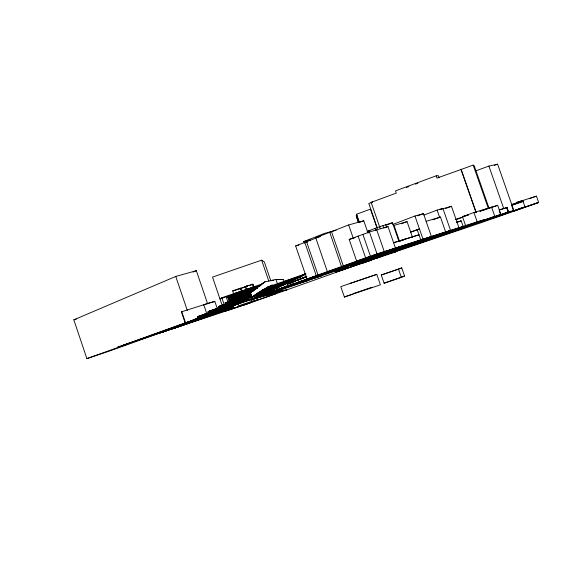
<?xml version="1.0" encoding="UTF-8"?>
<svg xmlns="http://www.w3.org/2000/svg" width="567" height="567" viewBox="0 0 567 567"><rect width="100%" height="100%" fill="white"/><g stroke="black" fill="none" stroke-linecap="round" stroke-linejoin="round"><path stroke-width="0.85" d="M230.684 298.525L238.168 295.591M344.488 269.134L370.485 260.459L380.904 256.44L371.824 259.466L372.122 259.254L430.169 239.267L429.417 239.43M377.012 228.062L370.464 209.131L356.558 214.22L358.989 222.307M238.374 302.516L237.835 300.751L244.342 298.901M283.11 287.547L282.805 288.079L283.521 287.426L283.238 287.923L271.664 292.083L271.536 291.707L366.693 257.496M344.729 269.275L335.621 272.068M225.822 304.536L244.008 297.987L225.857 304.55M368.252 260.898L367.997 260.359L366.693 260.593L355.084 264.109L291.431 284.74L274.173 290.942L273.613 289.305L305.748 273.804M226.113 305.223L243.342 299.022M225.914 305.514L222.044 307.123M232.385 302.105L218.479 306.57L218.798 308.087L219.805 307.711L219.309 306.244L225.631 303.969C229.061 306.549 218.869 306.832 226.332 305.202M359.967 262.238L355.14 263.938L399.352 248.325M269.857 292.65L271.175 291.466M273.032 289.801L278.595 285.676L274.378 288.915L269.474 291.232L274.265 288.688L264.25 292.43M362.852 263.123L370.223 260.657M251.663 296.902L247.446 300.545L222.08 309.66L226.871 307.824L226.353 306.293L235.574 302.962L226.672 306.187M259.048 293.848L256.412 295.804L266.114 288.716L270.714 287.575M214.376 301.793L214.468 301.665A28.768 0.68 -18.8 0 0 203.418 304.869M258.183 292.82L252.244 296.988L255.597 296.087M279.822 291.133L251.946 298.894L249.884 292.841L265.136 281.721M249.884 292.841L264.612 281.905L275.938 279.411L283.33 279.467L284.145 281.834M271.664 292.083L272.734 291.303L272.004 291.962L271.536 291.707M262.195 291.417L271.26 285.818L271.48 287.384M262.004 290.155L252.01 297.087M270.339 286.491L267.043 287.292L305.237 273.896C293.288 279.942 280.594 284.258 269.119 291.112L269.672 292.721L279.942 289.609M230.209 298.547L230.861 299.908M235.829 295.095L230.882 296.888L231.357 298.277L229.748 298.816L238.523 295.464L239.005 296.874M252.336 297.221C255.27 293.99 288.773 274.967 262.195 291.7M269.935 292.579L273.174 291.495L251.946 298.894M272.203 291.814L281.7 288.723M286.895 289.872L279.914 291.027L252.513 298.696L251.961 297.101L256.504 295.513L259.53 293.607M263.563 283.45L221.832 297.76L219.961 298.937L233.292 294.358M228.019 302.211L226.403 297.484L230.237 295.832L230.705 297.214M227.906 296.846L226.694 297.583L227.842 296.661L236.078 293.968L235.333 294.372M230.925 296.874L228.125 298.1L230.812 297.377M229.515 297.555L228.416 298.199L229.451 297.363L236.205 295.017L235.752 295.343M261.791 290.233L267.291 287.469M282.366 285.506L296.988 278.354M283.968 284.939L289.12 281.898L277.724 285.903M228.962 308.554L228.99 308.441A40.569 0.482 -18.8 0 0 218.571 311.694M281.048 286.243L289.376 281.806L301.892 276.164M304.968 273.989L297.937 277.83L298.256 277.461L265.937 288.78M273.96 289.156L275.831 288.249M276.958 288.071L280.091 286.555M284.769 284.287L293.302 280.148M273.613 289.305L305.967 274.017M298.639 277.49L304.018 274.924M304.436 274.719L305.365 274.272M211.923 315.181L218.068 312.24L216.778 312.559M212.412 315.011L218.6 312.056L216.147 312.75M229.89 308.604L232.853 307.116M274.669 290.701L272.394 291.743L271.806 290.134L279.517 286.888M298.561 277.646L301.708 276.228M254.335 288.071L251.656 288.624L261.004 285.293M251.72 288.809L252.988 288.242L235.503 294.308M282.72 287.675L272.394 291.743L314.168 278.149M401.344 277.412L404.554 276.001L401.748 267.907L381.265 275.009L384.1 283.209L401.344 277.412L398.488 269.155L401.748 267.907M384.1 283.209L404.554 276.001M86.871 358.606L191.008 321.326L210.789 314.784L108.588 351.356L86.871 358.606L73.816 319.831L175.756 276.455L196.345 270.679L207.642 303.841M193.085 272.047L196.345 270.679M297.937 277.83L278.68 285.931L289.205 282.146M271.884 290.368L274.903 289.092L269.474 291.232M234.653 295.832L236.992 295.088M254.115 290.311L235.617 296.867L238.523 295.464M306.832 276.278L287.249 284.067L287.916 285.995L293.508 283.677M277.001 288.079L277.568 289.716L287.377 285.676M226.403 297.484L232.867 295.265L232.846 294.323L233.129 295.159L236.078 293.968M233.625 294.826L251.486 289.035M236.141 294.153L233.476 295.003M304.359 243.243L303.784 241.577L324.374 233.441L336.16 230.259M295.641 245.943L320.235 236.439L315.706 237.743L327.45 271.869L331.929 270.402L307.073 279.212L295.641 245.943L298.83 245.057M287.249 284.067L306.201 276.646M287.582 283.939L306.407 276.76M291.658 282.742L295.726 281.119M297.349 280.474L306.3 276.909M315.706 237.743L348.662 224.95L363.752 220.754L368.004 233.058M359.053 222.604L363.752 220.754M253.102 288.589L253.52 288.475L235.447 294.698L235.581 295.081M235.567 295.584L235.39 295.081L254.016 288.617L253.619 288.773L254.193 289.12M235.737 295.542L235.34 295.471L254.533 288.809L254.136 288.964L254.654 289.156L235.454 295.811M377.402 254.696L356.707 261.274L349.173 239.444L369.443 231.995L387.991 226.531L395.475 248.14L377.53 254.54M256.986 288.05L253.392 289.432L257.51 288.036M367.274 231.407L379.656 226.658L392.484 222.76L398.75 240.862M386.751 224.957L392.484 222.76M251.62 296.102L244.93 298.228L245.454 299.752L248.424 298.887L248.091 297.023L248.296 298.674M238.197 300.63L247.318 297.562M367.494 231.612L369.967 230.677L367.189 231.499M392.711 224.482L414.959 215.999L423.45 213.653L431.437 236.645L445.662 232.066L440.446 217.055L426.108 221.314M417.709 215.836L423.45 213.653M401.429 223.774L407.063 221.633L412.585 237.566M243.597 298.731L245.213 298.362M384.702 227.778L387.991 226.531M424.017 215.042L437.107 210.095L442.919 208.443L450.63 230.599L447.072 231.846L459.029 227.998L451.474 206.296L440.19 209.514M251.195 294.642L248.615 295.605L249.133 297.122L245.121 298.611L249.005 297.384M445.683 208.472L451.474 206.296M208.932 315.068L185.175 322.921L181.419 311.864L181.752 311.744L185.508 322.8M244.412 299.1L243.81 297.413L248.814 295.542L244.136 297.526M248.885 295.747L251.266 294.847M225.758 308.037L225.347 308.583L198.039 318.378L197.465 316.684L208.592 313.034L208.096 311.581L237.906 300.957M209.783 311.177L208.443 311.68L210.059 311.155M234.313 303.657L244.476 299.971M249.622 296.931L251.67 296.158M250.373 296.874L251.741 296.364M209.294 312.778L210.697 312.254L210.194 310.787L212.781 310.078M248.736 299.922L222.08 309.66M244.575 301.687L244.746 301.353L243.427 301.722L273.025 293.826L282.848 290.63L269.127 295.336L269.566 295.244L283.209 290.566L286.455 290.028M433.046 219.798L440.446 217.055M283.33 279.467L275.413 279.595M197.465 316.684L204.829 314.075L197.89 316.79M244.377 299.745L237.793 302.183L238.324 303.728L235.879 304.84M439.163 177.91L438.383 175.671L436.165 175.827L395.539 190.859L396.312 193.085L371.151 202.369L379.699 227.062M406.411 187.464L408.871 186.557M415.427 184.14L417.886 183.233M476.259 212.66L461.184 169.455L436.951 178.088L436.165 175.827M224.681 304.599L225.595 304.309L225.106 302.87L226.453 302.594L225.354 302.785M198.039 318.378L197.635 316.62M238.154 303.784L244.703 301.375L244.164 299.815L248.615 298.561M385.737 252.046L386.524 251.783M410.324 232.3L419.46 228.948L410.65 231.988M221.697 306.903L223.745 306.003L218.054 308.009L218.557 309.483L212.937 311.439L215.361 310.844M475.33 171.036L488.896 166.074L497.613 164.175L513.787 210.407L505.112 213.178M494.367 165.366L497.613 164.175M440.091 209.478L442.919 208.443M249.593 294.266L226.453 302.594M215.517 310.631L220.967 308.568L220.79 308.044L237.261 302.041M236.482 302.735L220.329 308.611L220.457 308.987M221.13 308.54L218.415 309.532L220.528 309.015M218.557 309.483L220.705 308.703M461.184 169.455L473.183 165.089L474.232 165.812L489.087 208.337M232.527 301.842L248.573 295.839M248.218 296.002L232.484 301.715L232.895 301.538M232.59 302.041L243.356 298.129M457.066 222.321L461.177 220.825L463.246 226.765L451.46 230.755M204.907 314.302L206.976 313.551M221.258 308.696L223.667 307.817M224.468 307.527L226.871 306.648M231.69 304.897L235.702 303.437M229.38 300.028L238.388 297.03M394.285 251.571L385.872 253.995L473.452 223.589L465.748 226.049L462.474 216.658L473.934 212.505L497.684 205.339L500.867 214.439L491.908 217.544L492.291 217.508M298.71 277.547L301.034 276.71M405.625 239.005L399.522 241.209L394.037 225.382L407.063 221.633M399.643 241.152L405.398 239.076M211.151 312.034L215.588 310.355L207.416 313.133L207.919 314.621L205.084 315.897M287.689 284.209L290.843 283.068L291.431 284.74M118.163 346.862L119.942 346.557L118.085 347.224L271.77 291.629M232.101 298.001L236.304 296.491M231.74 300.793L235.454 299.461L234.965 298.022L238.416 296.796L238.622 297.392M225.694 304.167L243.881 297.618M278.539 286.144L278.595 285.676M219.805 307.711L226.134 305.436M269.396 290.999L274.378 288.915M225.801 308.172L225.623 307.654L226.176 307.52L210.463 313.104L210.733 313.842L211.285 313.409M195.062 319.37L210.811 313.558L210.485 313.147M250.912 299.305L210.059 313.657L210.187 314.019M226.843 307.831L235.95 304.557L235.418 303.012L238.041 302.36M123.429 345.112L210.733 313.842M368.21 258.85L359.308 261.713L371.392 257.425L350.378 264.222L395.617 248.091L356.707 261.274L377.771 254.463M313.36 277.178L310.886 278.071L318.987 275.427M304.578 280.594L307.966 279.375M290.736 285.775L279.751 289.68L299.716 282.997M166.294 330.852L175.175 327.62M162.977 331.957L173.906 328.031M206.197 316.492L218.082 312.226M369.067 257.992L407.46 244.306M169.689 329.725L171.844 328.945M352.461 265.094L352.32 265.143M227.055 305.28L231.031 303.855M235.149 302.381L237.644 301.481M511.803 204.942L515.835 203.503M529.415 198.648L536.439 196.139L538.65 202.454L482.255 222.299L393.895 252.272M327.45 271.869L375.659 255.207M311.354 277.901L313.877 277.008L306.938 279.255M315.812 276.561L356.579 262.018M377.75 254.789L350.385 264.229L368.529 257.758M359.747 261.21L377.672 254.796L368.323 257.822M160.574 332.744L211.314 314.614L191.008 321.326M171.836 329.009L217.473 312.53M332.354 271.579L335.735 270.367M287.916 285.995L339.031 269.297M173.75 328.371L225.255 310.624M266.029 288.993L262.138 290.361M361.548 259.778L341.575 266.837L329.718 232.243M315.479 276.668L336.472 269.197L365.488 259.814M274.86 291.154L281.877 288.66M282.898 288.334L306.067 280.566M363.234 260.083L379.479 254.526M298.922 283.11L320.752 275.796M375.687 255.752L389.423 250.862L385.851 252.01M304.55 281.282L299.525 283.068L307.335 280.764M370.917 257.595L359.372 261.706L368.323 258.807M445.591 232.109L420.246 240.217L363.121 260.104M339.307 269.205L347.337 266.483L343.241 267.936M344.906 267.135L423.351 239.224M188.648 322.843L194.254 320.844M172.283 328.846L213.263 314.543M431.941 236.474L377.466 255.845L384.695 253.499M381.038 254.689L355.275 263.91L357.146 263.315M405.171 246.454L445.662 232.066M225.631 311.113L250.295 302.75L243.413 305.202M250.55 292.721L237.566 297.285M250.671 293.082L238.338 297.427L238.48 297.831M250.678 293.465L238.197 297.866L238.381 298.398L236.588 298.937L238.516 298.582M249.012 294.84L238.183 298.667L238.055 298.306L249.856 294.153M249.735 294.23L238.338 298.27M238.636 298.334L235.39 299.695L238.7 298.525M511.391 204.595L522.164 200.775L516.976 202.369L517.352 203.44M313.983 278.213L321.354 275.597M206.792 316.379L216.977 312.771M394.951 250.16L405.582 246.397L394.873 249.905M370.024 259.013L405.008 246.602L395.319 249.756M445.067 232.385L415.554 242.853L422.585 240.592M450.673 230.585L447.243 231.804L458.554 228.168M465.748 226.049L508.599 211.966L507.033 207.472L499.279 209.889M480.086 211.222L491.582 207.182L494.8 216.381L480.816 221.236M230.812 299.737L238.735 296.966L238.473 296.073L253.421 290.949M233.363 299.071L238.806 297.158M269.722 291.877L256.964 296.321M197.961 318.158L205.169 315.613L204.666 314.132L231.286 304.918M375.878 255.788L379.387 254.562M426.037 239.671L446.47 232.69L403.087 247.269M537.856 202.738L512.504 211.654M455.23 219.578L468.555 214.9M456.074 219.642L461.899 217.593M479.958 211.264L491.582 207.182M488.74 208.479L497.684 205.339M229.628 301.538L229.139 300.106L231.549 299.482M305.103 274.371L283.429 281.948L283.557 282.323L283.606 281.962M271.217 286.633L302.558 275.668M283.365 282.784L283.649 283.117L283.365 282.784L299.206 277.249M298.207 277.95L277.795 285.045L278.099 285.385L277.816 285.088M290.162 281.147L266.072 289.567L266.334 290.332L262.372 291.353L262.337 292.267M262.372 291.353L285.059 283.387M267.17 290.042L278.298 286.215L269.935 289.184L270.055 289.531M237.835 300.751L243.838 298.887M262.585 293.004L262.315 292.225L277.674 286.874M238.296 302.282L243.293 300.538M364.156 258.595L370.492 256.376L362.88 234.306M493.24 217.834L496.295 217.359L494.403 217.678L524.404 207.175L519.237 208.826M483.495 210.13L487.521 208.72M516.976 202.369L536.439 196.139M233.526 301.524L226.701 304.118L233.59 301.715M511.859 204.9L511.491 205.027L523.093 201.441L512.646 205.077M259.984 294.769L259.58 293.571L265.498 291.509L265.725 292.168L275.236 288.412M276.037 287.873L269.686 290.077C269.729 290.885 273.84 288.015 275.81 287.993M267.957 290.786L261.189 293.38L268.028 290.999M499.208 210.194L507.033 207.472M258.665 294.16L255.363 295.329M259.856 293.479L265.434 291.771M265.569 291.721L274.265 288.688L275.087 291.077M261.004 294.649L265.675 293.026L265.455 292.196L274.18 289.163M256.929 296.775L256.986 295.818L257.935 295.322L262.84 293.855M265.505 293.075L265.335 292.671L271.756 290.446M256.986 295.818L269.828 291.339M266.242 292.806L269.325 291.729M256.95 296.272L269.97 291.75M256.915 296.725L269.552 292.374M268.808 294.167L348.244 266.554L277.568 289.716M406.964 246.872L410.033 245.802M410.04 245.802L433.592 237.63M235.447 294.698L253.506 288.433L253.789 289.276M254.03 288.66L235.567 295.038M235.355 295.513L254.548 288.851M253.392 298.49L247.368 300.304M259.509 296.775L253.088 298.696M279.396 291.204L243.626 301.913M479.257 221.775L386.007 254.186L394.299 251.557M414.966 244.264L409.317 246.22L409.913 246.064M421.458 241.946L414.349 244.306M386.758 254.222L508.599 211.966M538.65 202.454L492.546 217.778L494.672 217.338M524.461 207.012L371.35 259.821M270.863 280.97L264.357 261.968L261.635 260.168L212.512 277.1L222.129 305.294M240.443 288.164L241.478 291.19L233.689 293.862L232.654 290.843L240.443 288.164L241.854 291.197M254.066 287.221L246.291 289.546L245.256 286.519L247.8 285.811L239.444 288.787M251.592 291.984L238.36 296.491L238.26 296.952M238.246 296.91L251.294 292.473M239.997 296.704L250.586 293.061M366.58 257.524L384.724 251.578M259.133 297.25L265.285 295.152M264.775 295.662L275.477 292.303L270.041 293.94M245.256 286.519L253.045 284.237L254.321 287.894L251.656 288.624M234.575 290.587L246.78 286.392M249.225 285.548L253.045 284.237M232.576 294.429L254.271 286.994L254.562 287.83L260.161 285.91M233.342 294.897L253.803 287.908M230.5 296.272L232.789 295.492M255.582 287.675L259.714 286.257M237.502 302.813L236.517 302.891L237.445 302.58L237.126 301.658L238.041 301.346L221.243 307.477L221.548 308.377M237.148 301.701L238.055 301.389M237.275 302.091L236.347 302.353L236.531 302.891M235.588 303.097L236.496 302.785M395.454 250.862L380.223 255.625M274.152 292.785L281.523 290.85M272.677 293.72L276.816 292.529M371.399 259.785L335.402 272.245M225.985 309.943L233.363 306.981L232.463 307.208M273.23 293.99L275.293 293.904L228.218 310.05L224.022 310.858L229.309 308.335A40.859 0.482 -18.8 0 0 227.835 308.739A40.895 0.489 -18.8 0 0 224.893 309.646A40.859 0.482 -18.8 0 0 220.549 311.042L216.714 312.304M344.438 297.122L340.781 286.626L376.786 274.357L380.407 284.847L344.353 296.988L352.865 294.089M235.893 295.287L257.234 288.05M255.256 289.085L235.907 295.698L235.44 294.124L230.202 295.854M255.809 289.255L236.028 296.052M254.073 290.219L235.907 296.449L236.042 296.775L253.364 290.85M214.801 313.806L173.885 328.229L187.273 323.651L179.548 326.209M353.255 293.6L372.129 287.164M381.265 275.009L398.488 269.155M259.395 285.874L252.925 288.057L253.116 288.624M256.057 288.738L253.718 289.319M372.739 255.405L378.43 253.499M386.474 251.805L387.105 251.592L385.943 251.975M232.286 304.592L228.579 305.563L233.739 304.11M117.986 346.919L249.997 303.012L484.324 219.564L385.213 251.294M278.404 285.747L288.298 282.465M221.825 307.279L221.243 307.477L221.839 307.328L221.626 306.697M220.79 308.044L221.371 307.853L220.804 308.087M220.343 308.654L220.917 308.42M216.325 310.362L220.854 308.611M158.172 333.545L163.728 331.695M232.194 296.718L235.907 295.499M210.081 313.7L210.598 313.48M194.984 319.143L197.961 318.165M194.857 319.441L220.435 311M192.263 320.376L216.927 312.226M208.578 315.195L210.35 314.6M373.788 257.375L355.495 263.584M350.626 265.101L363.624 260.692M355.381 263.62L359.343 262.315M226.353 306.293L228.792 305.748M226.58 306.96L210.839 312.608L211.285 312.417M225.623 307.654L226.155 307.477M198.648 316.542L204.453 314.635M220.209 311.085L222.533 310.312M209.967 314.735L211.668 314.168M378.253 253.562L385.432 251.216M378.175 254.42L374.73 255.547L400.749 246.617M431.267 237.516L434.946 236.311L425.037 239.82L479.88 221.144M208.096 311.581L217.267 308.583M217.118 308.632L217.551 308.491M212.483 310.362L216.523 309.043M360.683 262.046L369.861 259.055M222.285 310.397L224.468 309.688M218.479 306.57L219.011 306.393M425.271 239.742L432.387 237.438M219.075 306.584L218.72 306.492M394.582 250.288L409.388 245.497M387.119 252.974L397.198 249.714L372.583 258.105M361.533 261.366L363.801 260.629L350.959 264.987M367.636 259.381L370.109 258.573M370.96 258.304L373.348 257.531M315.606 276.632L345.622 266.887M359.712 262.301L360.484 262.053M361.151 261.897L422.422 240.784L417.943 242.229M335.544 270.544L347.373 266.809M274.173 290.942L290.254 285.711M313.799 278.277L322.297 275.576M210.655 313.615L211.583 313.31L207.82 314.905M211.264 314.309L212.887 313.771M401.216 246.532L414.555 242.244M233.143 300.701L233.604 300.51L233.413 299.95L226.254 302.445L226.75 303.891M387.941 250.834L400.841 246.588L368.075 257.921M232.789 301.219L233.25 301.02M434.598 236.432L416.029 242.683L444.882 232.442L464.111 226.276M356.445 262.067L296.952 282.82L318.321 275.25M399.147 248.396L405.823 246.234M403.945 246.978L410.848 244.746M327.839 271.735L331.433 270.572M224.206 309.773L226.226 309.114M212.462 313.92L214 313.416M395.149 248.261L431.437 236.645M401.351 246.489L420.799 240.018L417.184 229.607M457.697 228.544L463.246 226.765M444.393 233.235L447.561 232.222M218.883 306.442L221.116 305.719M181.419 311.864L203.744 304.748A29.328 0.695 -18.8 0 1 214.9 301.616L217.374 308.895M454.536 229.755L458.044 228.636M465.259 226.353L453.153 230.365M220.981 305.769L223.051 305.103M377.728 255.76L380.804 254.774M238.268 300.836L243.002 299.326M225.957 309.213L227.799 308.611M213.553 313.572L215.878 312.814M232.47 301.672L232.831 301.743L226.765 303.891M222.916 305.152L224.815 304.55M227.516 308.71L229.188 308.172M214.532 313.26L216.644 312.58M224.879 304.741L225.659 304.493M228.898 308.278L230.386 307.803M456.407 222.307L461.177 220.825M225.085 302.877L225.957 302.601M225.418 302.976L227.424 302.367M230.089 307.909L231.386 307.498M462.474 216.658L468.668 214.787M225.772 302.665L227.36 302.176M243.81 297.413L248.552 295.974M244.632 297.384L247.127 296.626M73.816 319.831L76.347 319.072M265.654 292.778L262.627 293.692L265.675 293.026M349.173 239.444L355.055 237.715M227.169 302.246L228.572 301.821M231.081 307.605L232.179 307.264M269.935 289.184L270.303 289.461M334.87 271.196L333.963 271.465L334.927 271.182M408.516 246.489L410.813 245.823M228.366 301.892L229.578 301.538M250.146 299.546L247.269 300.616M251.833 299.071L253.527 298.596M255.221 298.122L257.758 297.406M260.296 296.697L261.989 296.222M265.377 295.265L271.295 293.607M389.409 252.96L390.068 252.783M256.766 297.214L273.556 292.515L273.053 291.041M375.588 258.616L395.596 251.918L392.492 252.754M232.782 307.101L231.563 307.449L231.116 305.96M245.263 299.759L248.424 298.887M303.784 241.577L309.688 239.961M254.03 287.802L253.903 288.206M257.935 295.322L260.232 294.918L258.219 295.23M229.373 301.609L229.642 301.729M248.02 297.292L251.691 296.307M225.517 304.011L226.977 303.82M259.934 293.699L261.288 293.104L259.58 293.571M229.444 300.219L230.571 299.943M257.17 287.866L256.808 288.164M229.118 300.113L229.897 299.886M235.192 295.698L235.588 295.598M266.086 289.609L266.114 288.716M416.121 243.86L417.539 243.505M465.939 226.587L467.059 226.318M229.692 299.964L230.507 299.752M236.014 296.009L235.808 296.832L236.184 296.52L235.893 295.655M235.553 296.683L236.078 296.569M269.977 294.223L273.025 293.826M371.151 202.369L372.547 202.114L368.798 203.482L377.402 228.366M278.227 292.274L276.512 292.366M273.911 293.104L276.42 292.437M273.84 292.891L276.746 292.324M236.928 294.897L236.063 295.279M376.786 274.357L350.066 283.45M272.642 280.339L273.726 280.332M232.654 290.843L233.76 290.864M522.71 200.364L524.978 206.835M511.767 205.814L513.418 210.534M506.778 207.565L508.351 212.051M506.664 207.6L508.238 212.086M488.896 166.074L503.772 208.613M499.286 210.733L500.611 214.524M473.183 165.089L488.322 208.443M460.928 169.242L476.06 212.625M473.934 212.505L477.244 221.988M437.107 210.095L439.701 217.544M414.959 215.999L423.053 239.317M385.737 224.674L386.595 227.161M382.973 225.673L383.838 228.161M379.656 226.658L380.351 228.664M376.708 229.734L384.306 251.713M375.127 228.388L375.822 230.386M369.443 231.995L377.083 254.101M356.558 214.22L359.443 222.562M358.585 222.179L356.282 215.517L358.5 222.618M356.211 215.829L358.521 222.519M358.075 236L365.687 258.049M348.662 224.95L353.276 238.317M331.532 231.719L343.425 266.228M309.688 239.239L310.255 240.876M306.74 240.422L307.314 242.095M306.605 240.458L307.179 242.13M306.591 241.79L318.122 275.321M304.784 242.315L316.336 275.902M275.938 279.411L277.49 283.932M276.356 292.395L274.69 292.692M261.635 260.168L268.85 281.239M254.774 288.908L253.973 289.22M254.094 288.142L254.151 287.398L232.959 294.663L233.398 295.053M256.504 295.513L257.049 297.115M257.156 297.42L257.985 299.837M252.237 284.124L253.272 287.15M256.426 298.334L256.993 299.978M253.782 298.88L254.328 300.475L238.849 305.776L238.034 303.395M250.451 292.643L252.513 298.696M250.217 295.698L249.409 295.726L249.225 295.187L232.775 301.176L232.952 301.708M249.53 294.067L250.033 295.542M251.337 299.716L251.883 301.311M249.721 295.634L249.721 294.634L233.129 300.659L233.427 301.552L232.69 302.005M245.639 286.555L246.404 288.816M247.956 297.08L248.509 298.738M245.001 301.268L244.455 299.978M243.697 298.086L244.016 299.007M244.115 300.255L243.824 298.462L225.964 304.876L226.169 305.393M235.156 298.178L231.364 299.326L231.853 300.758M232.073 297.739L232.555 299.149M233.221 301.623L232.746 301.779M230.535 298.263L231.123 299.993M232.945 305.344L233.278 306.988L232.711 305.386M230.415 298.476L229.968 298.731M229.266 297.42L230.273 300.368M227.658 296.718L229.522 302.183M227.672 308.441L228.218 310.05M226.609 307.328L227.119 308.831M226.339 308.001L226.027 307.087L226.559 306.917L210.825 312.566L211.122 313.459M221.832 297.76L224.319 305.074M219.613 307.768L218.876 308.058M218.274 308.165L212.575 309.922L213.079 311.389M211.08 311.807L211.3 312.46M203.744 304.748L206.856 313.898M175.756 276.455L187.337 310.525M210.506 312.311L208.592 313.275L210.506 312.311M393.604 242.74L418.992 234.809L393.604 242.74M236.836 299.064L233.342 299.978L236.836 299.064"/></g></svg>
